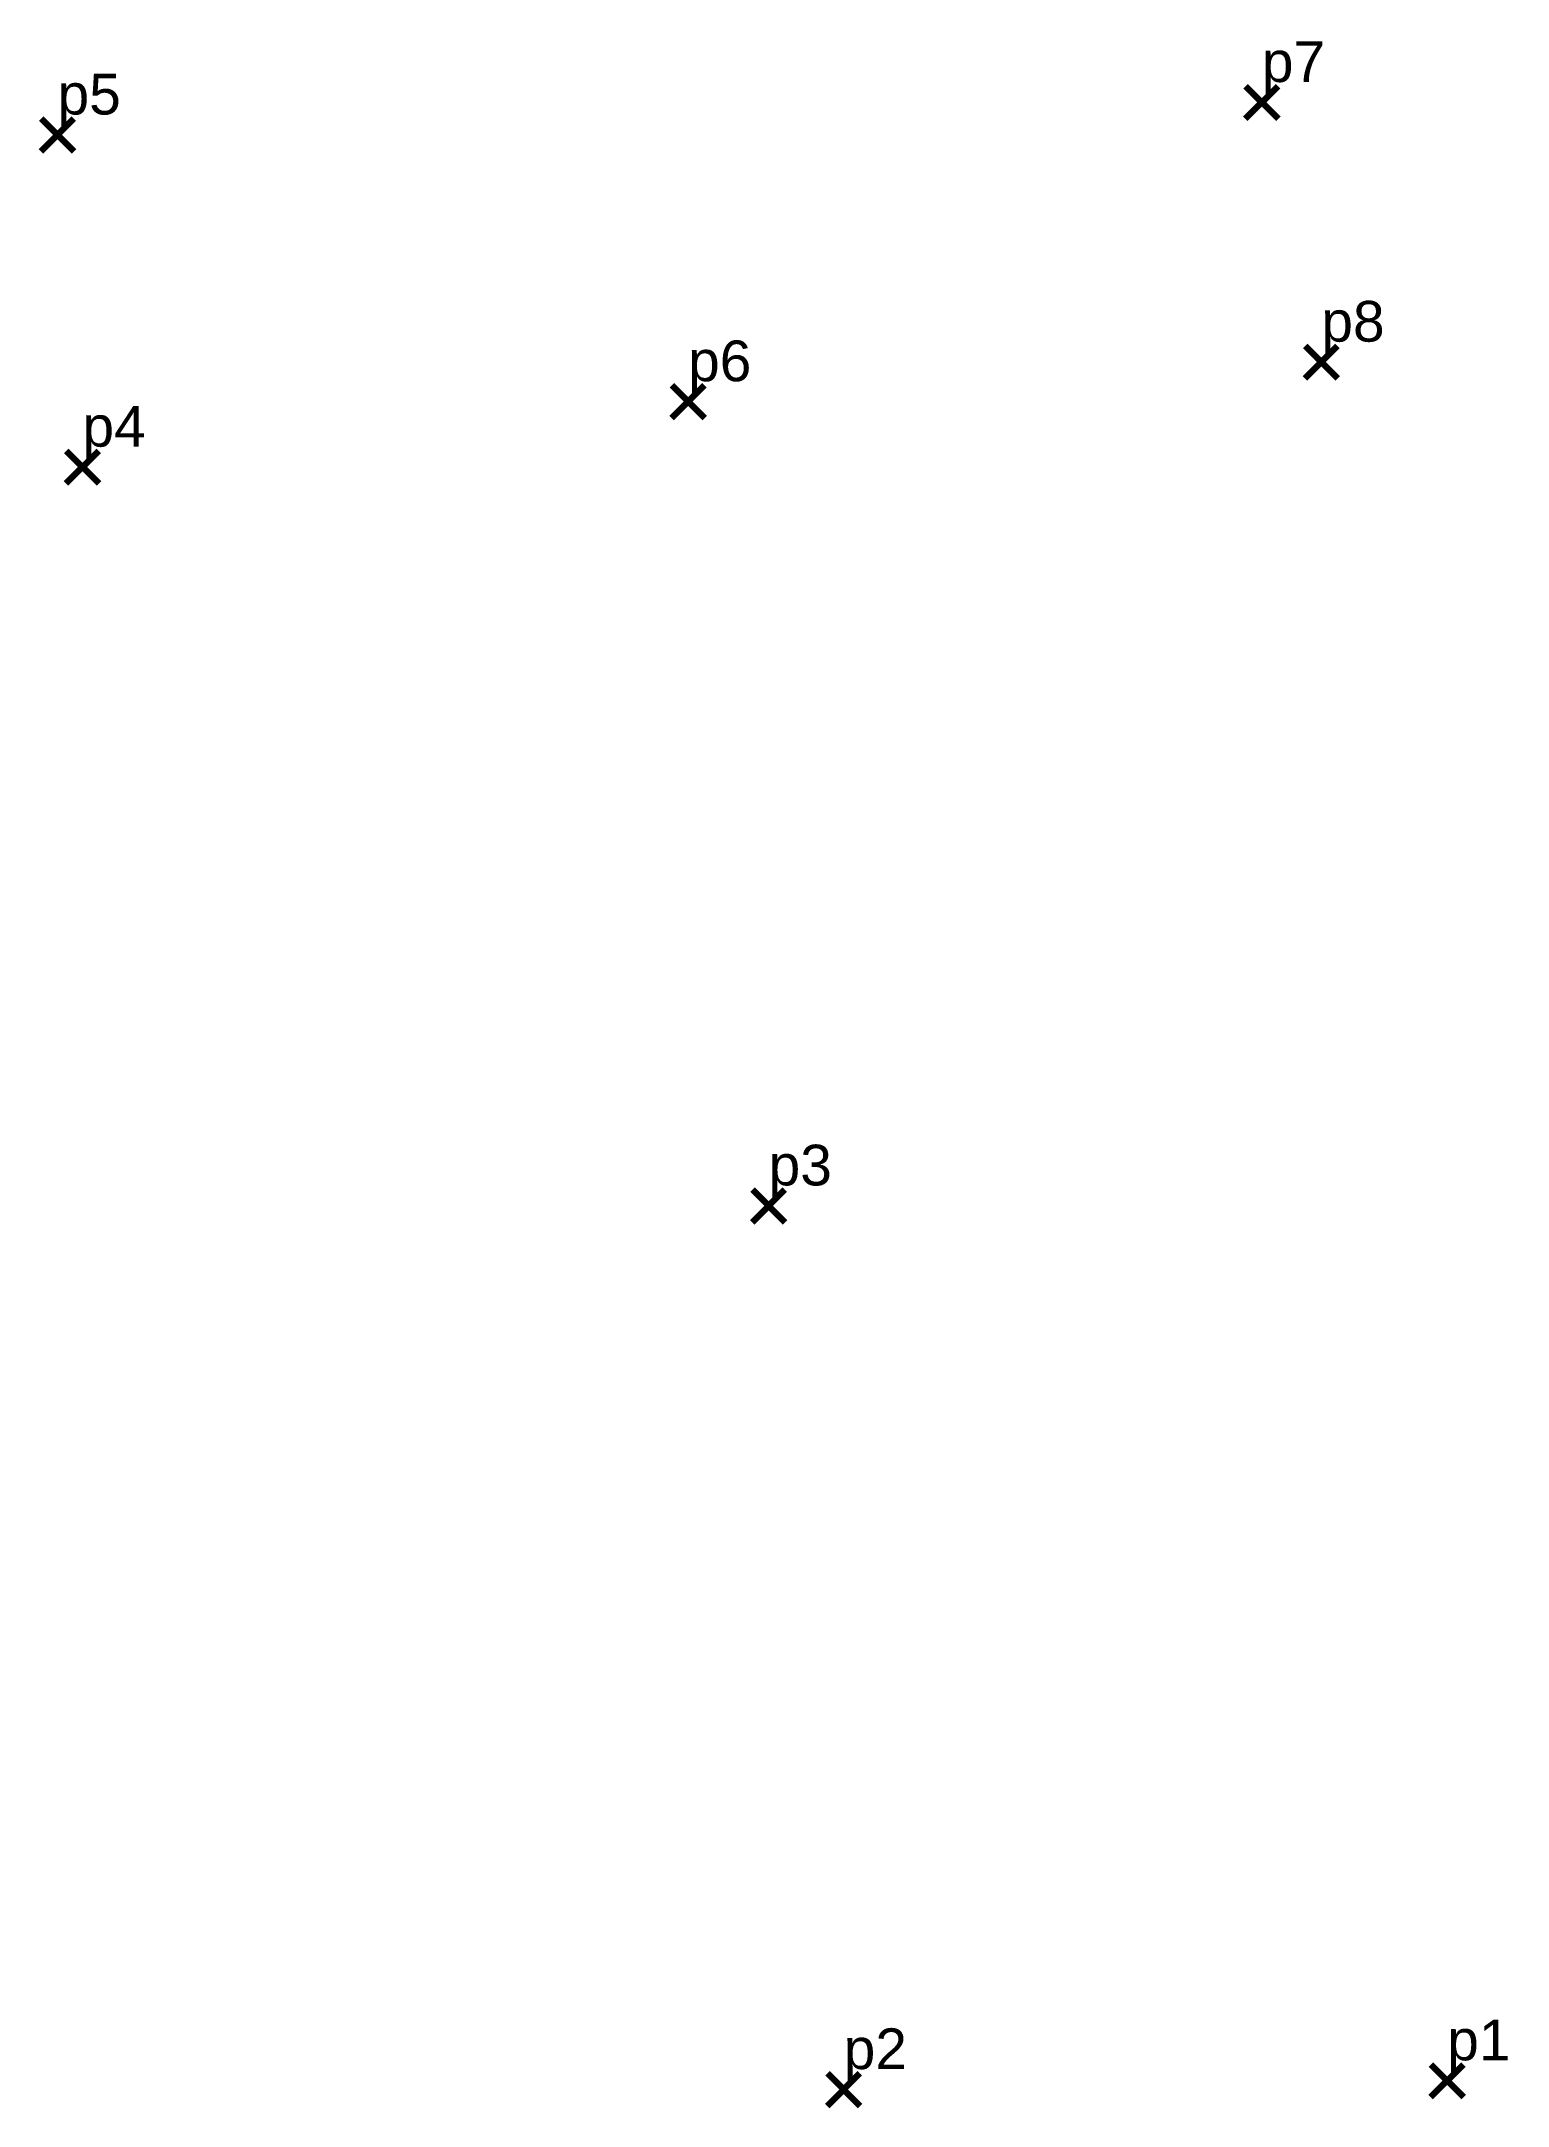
# Model space of a CAD drawing. Header units: millimetres. Extents: x 611927.8 to 611945.8, y 1318991.8 to 1319017.2.
import ezdxf

# ---------------------------------------------------------------- set-up
doc = ezdxf.new("R2010")
doc.units = ezdxf.units.MM
doc.header["$PDMODE"] = 3
doc.header["$PDSIZE"] = 0.2
doc.layers.add('Point', color=5, linetype='CONTINUOUS', lineweight=100)
doc.layers.add('Point_Name', color=1, linetype='CONTINUOUS', lineweight=100)
doc.styles.get("Standard").update_dxf_attribs({"font": 'arial.ttf', "width": 0.65})

msp = doc.modelspace()

# ---------------------------------------------------------------- linework, layer by layer
at = {"layer": 'Point'}
for p in [(611942.821, 1319016.421, 85.178), (611928.029, 1319016.022, 85.596), (611943.552, 1319013.232, 85.184), (611935.774, 1319012.746, 85.406), (611928.335, 1319011.942, 85.527), (611936.763, 1319002.867, 85.08), (611945.098, 1318992.12, 85.354), (611937.685, 1318992.012, 84.842)]:
    msp.add_point(p, dxfattribs=at)

# ---------------------------------------------------------------- texts
at = {"layer": 'Point_Name'}
for s, p in [('p7', (611942.821, 1319016.671)), ('p5', (611928.029, 1319016.272)), ('p8', (611943.552, 1319013.482)), ('p6', (611935.774, 1319012.996)), ('p4', (611928.335, 1319012.192)), ('p3', (611936.763, 1319003.117)), ('p2', (611937.685, 1318992.262)), ('p1', (611945.098, 1318992.37))]:
    msp.add_text(s, height=0.5, dxfattribs=at).set_placement(p)

doc.saveas('drawing.dxf')
